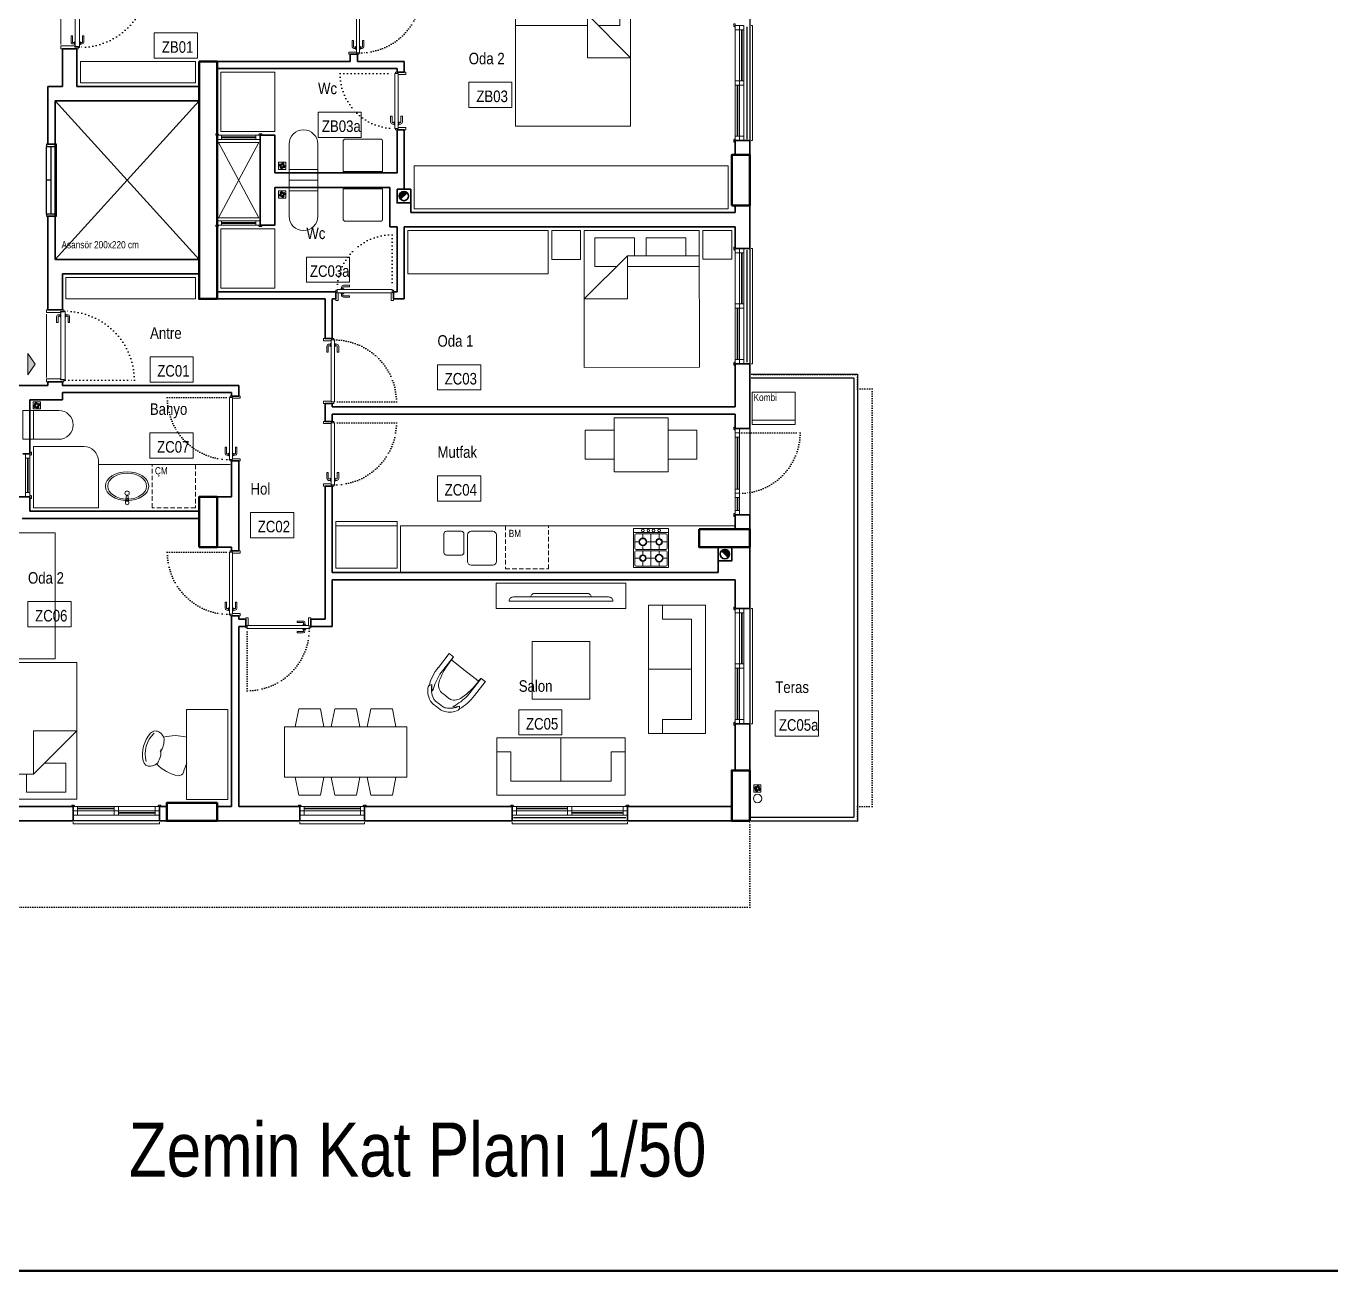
# Model space of a CAD drawing. Header units: millimetres. Extents: x 1811019 to 3717122, y -501178 to -243171.
# Drawn here: x 1858397 to 1860210, y -246506 to -244777 of the extents above; entities that cross this region are included whole.
import ezdxf
from ezdxf.enums import TextEntityAlignment as Align

# ---------------------------------------------------------------- set-up
doc = ezdxf.new("R2010")
doc.units = ezdxf.units.MM
for name, pattern in [('DOT', [0.25, 0, -0.25]), ('izdüşüm arka', [3.175, 0, -3.175]), ('izdüşüm ön', [9.525, 6.35, -3.175])]:
    doc.linetypes.add(name, pattern=pattern)
for name, color, linetype, lineweight in [('a_ba', 6, 'Continuous', 50), ('a_doğrama', 251, 'Continuous', 20), ('a_duvar', 255, 'Continuous', 35), ('a_görünüş', 32, 'Continuous', 25), ('a_görünüş_ince', 8, 'Continuous', 20), ('a_izdüşüm_arka', 255, 'izdüşüm arka', 30), ('a_izdüşüm_ön', 6, 'izdüşüm ön', 9), ('a_not_mahal', 253, 'Continuous', 5), ('a_not_misc', 144, 'Continuous', 5), ('a_not_text', 7, 'Continuous', 13), ('a_tefriş', 8, 'Continuous', 20), ('a_çerçeve_line', 7, 'Continuous', 50), ('m_yib', 65, 'Continuous', 20)]:
    doc.layers.add(name, color=color, linetype=linetype, lineweight=lineweight)
doc.layers.add('a_basılmayacak', color=251, linetype='Continuous', lineweight=5, plot=False)
doc.layers.add('a_m2_taks', color=147, linetype='Continuous', plot=False)
doc.styles.get("Standard").update_dxf_attribs({"font": 'ARIALN.TTF'})

# ---------------------------------------------------------------- blocks, each defined once
blk = doc.blocks.new('K1')
at = {"layer": 'a_doğrama', "color": 251}
for points in [[(-17.5, -2.5), (-22, -2.5), (-22, 0), (2, 0), (2, -4), (-17.5, -4), (-17.5, -2.5)], [(-27.5, -93.1), (-25, -93.1)], [(-17.5, -97.5), (-22, -97.5), (-22, -100), (2, -100), (2, -96), (-17.5, -96), (-17.5, -97.5)], [(-14.5, -93.1), (-17, -93.1)]]:
    blk.add_lwpolyline(points, dxfattribs=at)
blk.add_lwpolyline([(-18, -14), (-18, -4), (-18, -3), (-22.5, -3), (-22.5, -2.5), (-22.5, -2), (-24, -2), (-24, -2.5), (-24, -12.5), (-24, -88), (-24, -97.5), (-24, -98), (-22.5, -98), (-22.5, -97.5), (-22.5, -97), (-18, -97), (-18, -96), (-18, -86.5)], close=True, dxfattribs=at)
for points in [[(-25, -91.1), (-27.5, -91.1, -0.414214), (-28, -90.6), (-28, -82.1), (-30, -82.1), (-30, -90.6)], [(-24, -94.1), (-24.5, -94.1, -0.414214), (-25, -93.6), (-25, -90.6, -0.414214), (-24.5, -90.1), (-24, -90.1)], [(-18, -94.1), (-17.5, -94.1, 0.414214), (-17, -93.6), (-17, -90.6, 0.414214), (-17.5, -90.1), (-18, -90.1)], [(-17, -91.1), (-14.5, -91.1, 0.414214), (-14, -90.6), (-14, -82.1), (-12, -82.1), (-12, -90.6)]]:
    blk.add_lwpolyline(points, format="xyb", dxfattribs=at)
for centre, start, end in [((-27.5, -90.6), 180, 270), ((-14.5, -90.6), 270, 0)]:
    blk.add_arc(centre, 2.5, start, end, dxfattribs=at)
at = {"layer": 'a_görünüş_ince', "color": 251}
blk.add_line((2, -6), (2, -94), dxfattribs=at)
at = {"layer": 'a_izdüşüm_arka', "color": 251, "linetype": 'DOT', "ltscale": 20}
blk.add_line((-24, -2), (-120, -2), dxfattribs=at)
blk.add_arc((-24, -2), 96, 180, 270, dxfattribs=at)
blk = doc.blocks.new('K2')
at = {"layer": 'a_doğrama', "color": 251, "linetype": 'Continuous'}
for p, q in [((-13, 88.1), (-13, 1.9)), ((-13, 88.1), (-8.5, 88.1)), ((-12, 90), (-12, 88.1)), ((-12, 90), (-10, 90)), ((-8.5, 88.1), (-8.5, 1.9)), ((-13, 1.9), (-8.5, 1.9)), ((-12, 0), (-12, 1.9)), ((-12, 0), (-10, 0))]:
    blk.add_line(p, q, dxfattribs=at)
at = {"layer": 'a_doğrama', "color": 251}
for points in [[(-14, 80.1), (-16.5, 80.1, 0.414214), (-17, 79.6), (-17, 71.1), (-19, 71.1), (-19, 79.6)], [(-13, 83.1), (-13.5, 83.1, 0.414214), (-14, 82.6), (-14, 79.6, 0.414214), (-13.5, 79.1), (-13, 79.1)], [(-8.5, 83.1), (-8, 83.1, -0.414214), (-7.5, 82.6), (-7.5, 79.6, -0.414214), (-8, 79.1), (-8.5, 79.1)], [(-7.5, 80.1), (-5, 80.1, -0.414214), (-4.5, 79.6), (-4.5, 71.1), (-2.5, 71.1), (-2.5, 79.6)]]:
    blk.add_lwpolyline(points, format="xyb", dxfattribs=at)
for points in [[(-16.5, 82.1), (-14, 82.1)], [(-5, 82.1), (-7.5, 82.1)]]:
    blk.add_lwpolyline(points, dxfattribs=at)
at = {"layer": 'a_doğrama', "color": 251, "linetype": 'Continuous'}
for points in [[(0, 90), (2, 90), (2, 87), (-8.5, 87)], [(0, 0), (2, 0), (2, 3), (-8.5, 3)]]:
    blk.add_lwpolyline(points, dxfattribs=at)
at = {"layer": 'a_doğrama', "color": 251}
for centre, start, end in [((-16.5, 79.6), 90, 180), ((-5, 79.6), 0, 90)]:
    blk.add_arc(centre, 2.5, start, end, dxfattribs=at)
at = {"layer": 'a_izdüşüm_arka', "color": 251}
blk.add_lwpolyline([(-99.2, 1.9), (-13, 1.9)], dxfattribs=at)
blk.add_arc((-13, 1.9), 86.2, 90, 180, dxfattribs=at)
blk = doc.blocks.new('klozet')
at = {"layer": 'a_tefriş'}
blk.add_line((20, 0), (-20, 0), dxfattribs=at)
for points in [[(-20, 0), (-20, -15), (20, -15), (20, 0)], [(-20, -50), (-20, -15)], [(20, -50), (20, -15)]]:
    blk.add_lwpolyline(points, dxfattribs=at)
blk.add_arc((0, -50), 20, 180, 360, dxfattribs=at)
blk = doc.blocks.new('k_80')
at = {"layer": 'a_doğrama', "color": 251, "linetype": 'Continuous'}
for p, q in [((-80, 2), (-78.1, 2)), ((-80, 2), (-80, 0)), ((-78.1, 3), (-1.9, 3)), ((-78.1, 3), (-78.1, -1.5)), ((-1.9, 3), (-1.9, -1.5)), ((0, 2), (-1.9, 2)), ((0, 2), (0, 0)), ((-78.1, -1.5), (-1.9, -1.5))]:
    blk.add_line(p, q, dxfattribs=at)
at = {"layer": 'a_doğrama', "color": 251}
for points in [[(-73.1, 3), (-73.1, 3.5, -0.414214), (-72.6, 4), (-69.6, 4, -0.414214), (-69.1, 3.5), (-69.1, 3)], [(-70.1, 4), (-70.1, 6.5, -0.414214), (-69.6, 7), (-61.1, 7), (-61.1, 9), (-69.6, 9)], [(-73.1, -1.5), (-73.1, -2, 0.414214), (-72.6, -2.5), (-69.6, -2.5, 0.414214), (-69.1, -2), (-69.1, -1.5)], [(-70.1, -2.5), (-70.1, -5, 0.414214), (-69.6, -5.5), (-61.1, -5.5), (-61.1, -7.5), (-69.6, -7.5)]]:
    blk.add_lwpolyline(points, format="xyb", dxfattribs=at)
for points in [[(-72.1, 6.5), (-72.1, 4)], [(-72.1, -5), (-72.1, -2.5)]]:
    blk.add_lwpolyline(points, dxfattribs=at)
at = {"layer": 'a_doğrama', "color": 251, "linetype": 'Continuous'}
for points in [[(-80, -10), (-80, -12), (-77, -12), (-77, -1.5)], [(0, -10), (0, -12), (-3, -12), (-3, -1.5)]]:
    blk.add_lwpolyline(points, dxfattribs=at)
at = {"layer": 'a_doğrama', "color": 251}
for centre, start, end in [((-69.6, 6.5), 90, 180), ((-69.6, -5), 180, 270)]:
    blk.add_arc(centre, 2.5, start, end, dxfattribs=at)
at = {"layer": 'a_izdüşüm_arka', "color": 251, "linetype": 'DOT', "ltscale": 20}
blk.add_line((-1.9, 79.2), (-1.9, 3), dxfattribs=at)
blk.add_arc((-1.9, 3), 76.2, 90, 180, dxfattribs=at)
blk = doc.blocks.new('M1')
at = {"layer": 'a_doğrama', "linetype": 'Continuous'}
for p, q in [((-24, 6), (-30, 6)), ((-30, 0), (-30, 6)), ((-24, 0), (-30, 0)), ((-24, 0), (-24, 6)), ((30, 6), (24, 6)), ((24, 6), (24, 0)), ((30, 0), (30, 6)), ((30, 0), (24, 0))]:
    blk.add_line(p, q, dxfattribs=at)
at = {"layer": 'a_doğrama'}
for p, q in [((24, 3.5), (-24, 3.5)), ((24, 2.5), (-24, 2.5))]:
    blk.add_line(p, q, dxfattribs=at)
for points in [[(-28, -1), (-28, 0), (-32, 0), (-32, -2), (-29, -2)], [(28, -1), (28, 0), (32, 0), (32, -2), (29, -2)]]:
    blk.add_lwpolyline(points, close=True, dxfattribs=at)
at = {"layer": 'a_görünüş_ince'}
for p, q in [((24, 6), (-24, 6)), ((-24, 0), (24, 0))]:
    blk.add_line(p, q, dxfattribs=at)
blk = doc.blocks.new('160p')
at = {"layer": 'a_doğrama', "color": 251}
for points in [[(-6, -6), (-6, 0), (-12, 0), (-12, -6)], [(0, -6), (0, 0), (-6, 0), (-6, -6)], [(-6, -83), (-6, -77), (-12, -77), (-12, -83)], [(0, -83), (0, -77), (-6, -77), (-6, -83)], [(-6, -160), (-6, -154), (-12, -154), (-12, -160)], [(0, -160), (0, -154), (-6, -154), (-6, -160)]]:
    blk.add_lwpolyline(points, close=True, dxfattribs=at)
for points in [[(2, -1), (2, 2), (0, 2), (0, -2), (1, -2), (2, -1)], [(-9.5, -6), (-9.5, -77)], [(-8.5, -6), (-8.5, -77)], [(-3.5, -83), (-3.5, -154)], [(-2.5, -83), (-2.5, -154)], [(2, -159), (2, -162), (0, -162), (0, -158), (1, -158), (2, -159)]]:
    blk.add_lwpolyline(points, dxfattribs=at)
at = {"layer": 'a_görünüş_ince', "color": 251}
for points in [[(-22, -160), (-24, -160), (-24, 0), (-22, 0)], [(-12, -77), (-12, -6)], [(-6, -77), (-6, -6)], [(-6, -77), (-6, -6)], [(0, -77), (0, -6)], [(-12, -154), (-12, -83)], [(-6, -154), (-6, -83)], [(-6, -154), (-6, -83)], [(0, -154), (0, -83)]]:
    blk.add_lwpolyline(points, dxfattribs=at)
blk = doc.blocks.new('120_p_c_blok')
at = {"layer": 'a_doğrama'}
for points in [[(1, 2), (-2, 2), (-2, 0), (2, 0), (2, 1), (1, 2)], [(119, 2), (122, 2), (122, 0), (118, 0), (118, 1), (119, 2)], [(57, -2.5), (6, -2.5)], [(57, -3.5), (6, -3.5)], [(114, -8.5), (63, -8.5)], [(114, -9.5), (63, -9.5)]]:
    blk.add_lwpolyline(points, dxfattribs=at)
for points in [[(0, 0), (6, 0), (6, -6), (0, -6)], [(57, 0), (63, 0), (63, -6), (57, -6)], [(114, 0), (120, 0), (120, -6), (114, -6)], [(0, -6), (6, -6), (6, -12), (0, -12)], [(57, -6), (63, -6), (63, -12), (57, -12)], [(114, -6), (120, -6), (120, -12), (114, -12)]]:
    blk.add_lwpolyline(points, close=True, dxfattribs=at)
at = {"layer": 'a_görünüş_ince'}
for points in [[(6, 0), (57, 0)], [(63, 0), (114, 0)], [(6, -6), (57, -6)], [(6, -6), (57, -6)], [(6, -12), (57, -12)], [(63, -6), (114, -6)], [(63, -6), (114, -6)], [(63, -12), (114, -12)], [(0, -22), (0, -24), (120, -24), (120, -22)]]:
    blk.add_lwpolyline(points, dxfattribs=at)
blk = doc.blocks.new('kapı_120_c_blok')
at = {"layer": 'a_doğrama', "color": 251}
for points in [[(-2, 119), (-2, 122), (0, 122), (0, 118), (-1, 118), (-2, 119)], [(2.5, 114), (2.5, 96)], [(3.5, 114), (3.5, 96)], [(2.5, 84), (2.5, 12)], [(3.5, 84), (3.5, 12)], [(-2, 1), (-2, -2), (0, -2), (0, 2), (-1, 2), (-2, 1)]]:
    blk.add_lwpolyline(points, dxfattribs=at)
for points in [[(0, 114), (6, 114), (6, 120), (0, 120)], [(0, 90), (6, 90), (6, 96), (0, 96)], [(0, 84), (6, 84), (6, 90), (0, 90)], [(0, 6), (6, 6), (6, 12), (0, 12)], [(0, 0), (6, 0), (6, 6), (0, 6)]]:
    blk.add_lwpolyline(points, close=True, dxfattribs=at)
at = {"layer": 'a_görünüş_ince', "color": 251}
for points in [[(0, 114), (0, 96)], [(6, 114), (6, 96)], [(0, 84), (0, 12)], [(6, 84), (6, 12)]]:
    blk.add_lwpolyline(points, dxfattribs=at)
at = {"layer": 'a_izdüşüm_arka', "color": 251}
blk.add_lwpolyline([(6, 6), (90, 6)], dxfattribs=at)
blk.add_arc((6, 6), 84, 0, 90, dxfattribs=at)
blk = doc.blocks.new('90_p_c_blok')
at = {"layer": 'a_doğrama'}
for points in [[(1, 2), (-2, 2), (-2, 0), (2, 0), (2, 1), (1, 2)], [(89, 2), (92, 2), (92, 0), (88, 0), (88, 1), (89, 2)], [(84, -2.5), (6, -2.5)], [(84, -3.5), (6, -3.5)]]:
    blk.add_lwpolyline(points, dxfattribs=at)
for points in [[(0, 0), (6, 0), (6, -6), (0, -6)], [(0, -6), (6, -6), (6, -12), (0, -12)], [(84, 0), (90, 0), (90, -6), (84, -6)], [(84, -6), (90, -6), (90, -12), (84, -12)]]:
    blk.add_lwpolyline(points, close=True, dxfattribs=at)
at = {"layer": 'a_görünüş_ince'}
for points in [[(6, 0), (84, 0)], [(6, -6), (84, -6)], [(6, -6), (84, -6)], [(6, -12), (84, -12)], [(0, -22), (0, -24), (90, -24), (90, -22)]]:
    blk.add_lwpolyline(points, dxfattribs=at)
blk = doc.blocks.new('baca_müstakil')
at = {"layer": 'a_duvar'}
h = blk.add_hatch(color=256, dxfattribs=at)
h.dxf.hatch_style = 1
h.paths.add_polyline_path([(4.9, -4.9, 0.198912), (3, -9.5, 0.668179), (14.1, -14.1)])
blk.add_line((4.9, -4.9), (14.1, -14.1), dxfattribs=at)
blk.add_lwpolyline([(0, -19), (19, -19), (19, 0), (0, 0)], close=True, dxfattribs=at)
blk.add_circle((9.5, -9.5), 6.5, dxfattribs=at)
blk = doc.blocks.new('tefriş_koltuk_202x90')
at = {"layer": 'a_tefriş'}
for p, q in [((0, -90), (0, -22)), ((-79, -68), (-101, -68)), ((79, -68), (101, -68))]:
    blk.add_line(p, q, dxfattribs=at)
for points in [[(101, -90), (101, 0), (-101, 0), (-101, -90), (101, -90)], [(79, -68), (79, -22), (-79, -22), (-79, -68)]]:
    blk.add_lwpolyline(points, dxfattribs=at)
blk = doc.blocks.new('tefirş_tv')
at = {"layer": 'a_tefriş'}
for points in [[(60, 4), (60, 5, 0.414214), (55, 10), (-55, 10, 0.414214), (-60, 5), (-60, 4)], [(35, 10), (35, 10, 0.414214), (30, 15), (-30, 15, 0.414214), (-35, 10), (-35, 10)]]:
    blk.add_lwpolyline(points, format="xyb", close=True, dxfattribs=at)
blk = doc.blocks.new('berjer')
at = {"layer": 'a_tefriş'}
for p, q in [((-45.1, 45.1), (-49.5, 40.8)), ((-41.4, 41.4), (-45.7, 37.1)), ((-45.1, 45.1), (-40.8, 49.5)), ((-41.4, 41.4), (-37.1, 45.7)), ((-31.3, 31.3), (-35.8, 26.8)), ((-31.3, 31.3), (-26.8, 35.8)), ((21, 13.6), (3.6, 31)), ((26.1, 19), (8.8, 36.2)), ((26.1, 18.7), (21, 13.6)), ((0, 0), (-16.6, -16.6)), ((0, 0), (16.6, 16.6)), ((-19, -26.1), (-36.2, -8.8)), ((-13.6, -21), (-31, -3.6)), ((-18.7, -26.1), (-13.6, -21))]:
    blk.add_line(p, q, dxfattribs=at)
for centre, radius, start, end in [((-25, 27.7), 27.3, 71.2858, 110.6993), ((-38.5, 29.8), 15.5, 135, 162.0844), ((-38.5, 29.8), 10.2, 135, 162.0844), ((-29.8, 38.5), 15.5, 107.9156, 135), ((-29.8, 38.5), 10.2, 107.9156, 135), ((-23.7, 18.5), 31.1, 71.4354, 107.3961), ((-21, 30), 8.21, 117.4936, 135.1057), ((-17.5, 23.2), 15.9, 57.4112, 117.4936), ((-18.6, 23.9), 24.6, 78.6027, 99.5819), ((18.9, 123.1), 85.7, 240.9454, 245.5445), ((-45.7, -18.5), 69.9, 45.0971, 65.3824), ((-19.2, 48.9), 5.5, 350.3156, 56.9936), ((-44.9, -17.5), 76, 45, 66.6891), ((-53.9, -49.3), 97, 43.332, 62.3787), ((-27.4, 24.8), 27.6, 159.0996, 198.2964), ((-18.2, 23.5), 31.5, 162.3914, 198.167), ((-23.4, 18.3), 25.2, 169.88, 190.627), ((-123.1, -18.9), 85.7, 24.4555, 29.0546), ((-23.2, 17.5), 15.9, 152.5064, 212.5888), ((-30, 21), 8.21, 134.8943, 152.5064), ((26, 18.9), 0.2, 315, 45), ((-49, 19.1), 5.5, 213.0064, 279.6844), ((17.5, 44.9), 76, 203.7042, 225), ((18.5, 45.7), 69.9, 204.6176, 224.9029), ((49.3, 53.9), 97, 207.6213, 226.668), ((16.4, 16.9), 0.4, 315, 46.0366), ((110.8, 118.5), 138.4, 227.0869, 229.3484), ((20.8, 13.7), 0.2, 229.3484, 315), ((-16.9, -16.4), 0.4, 223.9634, 315), ((-118.5, -110.8), 138.4, 40.6516, 42.9131), ((-18.9, -26), 0.2, 225, 315), ((-13.7, -20.8), 0.2, 315, 40.6516)]:
    blk.add_arc(centre, radius, start, end, dxfattribs=at)
blk = doc.blocks.new('A$C2A0A03CE')
at = {"layer": 'a_tefriş'}
for p, q in [((-54, -24.3), (-54, 24.3)), ((-54, 24.3), (0, 24.3)), ((-48.6, 24.3), (-48.6, -24.3)), ((-46.8, 20.7), (-46.8, -20.7)), ((-27, 22.5), (-45, 22.5)), ((-35.6, 22.5), (-35.6, 15.7)), ((-25.2, -20.7), (-25.2, 20.7)), ((-23.4, -20.7), (-23.4, 20.7)), ((-21.6, 22.5), (-3.6, 22.5)), ((-13.1, 22.5), (-13.1, 14.8)), ((-1.8, 20.7), (-1.8, -20.7)), ((0, -24.3), (0, 24.3)), ((-40, 11.2), (-46.8, 11.2)), ((-25.2, 0), (-46.8, 0)), ((-35.6, 6.8), (-35.6, -7.7)), ((-25.2, 11.2), (-31, 11.2)), ((-16.6, 11.2), (-23.4, 11.2)), ((-1.8, 0), (-23.4, 0)), ((-13.1, 7.7), (-13.1, -6.8)), ((-1.8, 11.2), (-9.4, 11.2)), ((-39.1, -11.3), (-46.8, -11.3)), ((-35.6, -14.9), (-35.6, -22.5)), ((-25.2, -11.3), (-31.9, -11.3)), ((-17.5, -11.3), (-23.4, -11.3)), ((-13.1, -15.7), (-13.1, -22.5)), ((-1.8, -11.3), (-8.5, -11.3)), ((-54, -24.3), (0, -24.3)), ((-45, -22.5), (-27, -22.5)), ((-3.6, -22.5), (-21.6, -22.5))]:
    blk.add_line(p, q, dxfattribs=at)
for centre, radius in [((-51.4, 11.2), 1.8), ((-51.4, 3.7), 1.8), ((-35.6, 11.2), 5.4), ((-35.6, 11.2), 4.5), ((-13.1, 11.2), 4.5), ((-13.1, 11.2), 3.6), ((-51.4, -3.5), 1.8), ((-51.4, -11.3), 1.8), ((-35.6, -11.3), 4.5), ((-35.6, -11.3), 3.6), ((-13.1, -11.3), 5.4), ((-13.1, -11.3), 4.5)]:
    blk.add_circle(centre, radius, dxfattribs=at)
for centre, start, end in [((-45, 20.7), 90, 180), ((-27, 20.7), 0, 90), ((-21.6, 20.7), 90, 180), ((-3.6, 20.7), 0, 90), ((-45, -20.7), 180, 270), ((-27, -20.7), 270, 0), ((-21.6, -20.7), 180, 270), ((-3.6, -20.7), 270, 0)]:
    blk.add_arc(centre, 1.8, start, end, dxfattribs=at)
blk = doc.blocks.new('tefriş_yatak_çift')
at = {"layer": 'a_tefriş'}
for points in [[(-85, -5), (-85, -45), (-125, -45), (-125, -5)], [(80, -195), (80, -5), (-80, -5), (-80, -195)], [(85, -5), (85, -45), (125, -45), (125, -5)]]:
    blk.add_lwpolyline(points, close=True, dxfattribs=at)
for points in [[(-6.3, -40), (-6.3, -15), (-61.3, -15), (-61.3, -40)], [(35, -55), (65, -55), (65, -15), (10, -15), (10, -40)], [(-80, -40), (20, -40), (80, -100), (20, -100), (20, -40)], [(-80, -55), (20, -55)]]:
    blk.add_lwpolyline(points, dxfattribs=at)
blk = doc.blocks.new('tefriş_sandalye')
at = {"layer": 'a_tefriş'}
blk.add_line((0, -18), (0, 18), dxfattribs=at)
at = {"layer": 'a_tefriş', "extrusion": (0, 0, -1)}
for centre, major_axis, start_param, end_param in [((16, -34.3), (38.7, 38.7), 5.200723, 5.79406), ((48.7, 10.5), (13, -13), 2.7784, 3.245118), ((43.2, 17.3), (6.76, 6.76), 4.815914, 6.34704), ((16.9, -5.5), (28.8, 28.8), 6.26556, 7.321949), ((16.9, -5.5), (28.8, 28.8), 6.26556, 7.321949), ((17, -5.7), (31.4, -31.4), -1.506941, -0.587454), ((62.1, 15.1), (21.8, -21.8), 1.757107, 2.385975), ((62.1, 15.1), (21.8, -21.8), 1.757107, 2.385975), ((48.7, 10.5), (13, -13), 2.664537, 2.7784), ((48.7, 10.5), (13, -13), 2.664537, 2.7784), ((66.5, -1.2), (21.8, -21.8), 1.802816, 2.431683), ((66.5, -1.2), (21.8, -21.8), 1.802816, 2.431683), ((-154, -79.7), (117.3, -117.3), -1.166716, -1.087708), ((52.6, -3.9), (13, -13), 1.410391, 1.524253), ((52.6, -3.9), (13, -13), 1.410391, 1.524253), ((51.2, -12.6), (6.76, -6.76), -0.587454, 0.943672), ((11.1, -28.2), (4.99, -4.99), 0.687369, 2.053884), ((1.8, 18.5), (38.7, -38.7), -0.034473, 0.601946), ((52.6, -3.9), (13, 13), 2.514469, 2.981187)]:
    blk.add_ellipse(centre, major_axis=major_axis, ratio=1, start_param=start_param, end_param=end_param, dxfattribs=at)
blk = doc.blocks.new('tefriş_süzgeç')
at = {"layer": 'a_tefriş'}
for p, q in [((5, 0), (-5, 0)), ((-5, 0), (-5, -10)), ((5, -10), (5, 0)), ((-5, -10), (5, -10)), ((-3.6, -5.1), (-4.1, -5.1)), ((-2.6, -5.1), (-3.1, -5.1)), ((-2.5, -2.5), (-2.9, -2.2)), ((-2.6, -7.6), (-2.9, -7.9)), ((-2, -3.3), (-2.3, -3)), ((-1.9, -6.9), (-2.2, -7.2)), ((-1.6, -5.1), (-2.1, -5.1)), ((-1.2, -3.9), (-1.5, -3.6)), ((-1.2, -6.2), (-1.5, -6.5)), ((-0.2, -2.5), (-0.2, -2)), ((-0.1, -1.5), (-0.1, -1)), ((-0.1, -3), (-0.1, -3.5)), ((-0.1, -6.6), (-0.1, -7.1)), ((-0.1, -7.6), (-0.1, -8.1)), ((-0.1, -8.6), (-0.1, -9.1)), ((1, -4), (1.4, -3.6)), ((1.1, -6.2), (1.4, -6.5)), ((1.5, -5.1), (2, -5.1)), ((1.7, -3.3), (2.1, -2.9)), ((1.8, -6.9), (2.1, -7.2)), ((2.5, -2.5), (2.8, -2.2)), ((2.5, -5.1), (3, -5.1)), ((2.5, -7.5), (2.8, -7.9)), ((3.5, -5.1), (4, -5.1))]:
    blk.add_line(p, q, dxfattribs=at)
for centre, radius, start, end in [((-0.1, -5.1), 4.06, 134.2896, 180), ((-0.1, -5.1), 3.56, 134.2896, 180), ((-0.1, -5.1), 3.06, 180, 225), ((-0.1, -5.1), 4.06, 225, 270), ((-0.1, -5.1), 2.56, 180, 225), ((-0.1, -5.1), 3.56, 225, 270), ((-0.4, -4.4), 2.4, 84.5943, 143.2016), ((-0.1, -5.1), 2.06, 134.2896, 180), ((-0.1, -5), 2.44, 90.343, 138.1212), ((-0.1, -5.1), 1.56, 134.2896, 180), ((-0.1, -5.1), 2.06, 225, 270), ((-0.1, -5.1), 1.56, 225, 270), ((-0.1, -5.1), 4.06, 45, 90), ((-0.1, -5.1), 3.56, 45, 90), ((-0.1, -5.1), 2.06, 45, 90), ((-0.1, -5.1), 1.56, 45, 90), ((-0.1, -5.1), 2.56, 270, 315.7104), ((-0.1, -5.1), 3.06, 270, 315.7104), ((-0.1, -5.1), 1.56, 314.2896, 360), ((-0.1, -5.1), 2.06, 314.2896, 360), ((-0.1, -5.1), 2.56, 360, 45), ((-0.1, -5.1), 3.06, 360, 45), ((-0.1, -5.1), 3.56, 314.2896, 360), ((-0.1, -5.1), 4.06, 314.2896, 360)]:
    blk.add_arc(centre, radius, start, end, dxfattribs=at)

msp = doc.modelspace()

# ---------------------------------------------------------------- hatches: boundary and pattern name
at = {"layer": 'a_not_misc'}
h = msp.add_hatch(color=256, dxfattribs=at)
h.dxf.hatch_style = 1
h.paths.add_polyline_path([(1858399.7, -245231.9), (1858409.7, -245246.9), (1858399.7, -245261.9)])

# ---------------------------------------------------------------- linework, layer by layer
at = {"layer": 'a_ba', "color": 253}
for points in [[(1858637.7, -244826.3), (1858662.7, -244826.3), (1858662.7, -245156.3), (1858637.7, -245156.3), (1858637.7, -245131.3), (1858637.7, -245131.3), (1858637.7, -244851.3), (1858637.7, -244851.3)], [(1859377.7, -245026.3), (1859402.7, -245026.3), (1859402.7, -244956.3), (1859377.7, -244956.3)], [(1858637.7, -245501.3), (1858662.7, -245501.3), (1858662.7, -245431.3), (1858637.7, -245431.3)], [(1859332.7, -245476.3), (1859332.7, -245501.3), (1859402.7, -245501.3), (1859402.7, -245476.3)], [(1859377.7, -245881.3), (1859402.7, -245881.3), (1859402.7, -245811.3), (1859377.7, -245811.3)], [(1858662.7, -245881.3), (1858662.7, -245856.3), (1858592.7, -245856.3), (1858592.7, -245881.3)]]:
    msp.add_lwpolyline(points, close=True, dxfattribs=at)
at = {"layer": 'a_basılmayacak'}
for points in [[(1858742.7, -244923.8), (1858667.7, -244923.8), (1858667.7, -244841.3), (1858742.7, -244841.3)], [(1858742.7, -245058.8), (1858667.7, -245058.8), (1858667.7, -245141.3), (1858742.7, -245141.3)]]:
    msp.add_lwpolyline(points, close=True, dxfattribs=at)
at = {"layer": 'a_duvar'}
for p, q in [((1858447.7, -244861.3), (1858447.7, -244808.8)), ((1858467.7, -244861.3), (1858467.7, -244808.8)), ((1858637.7, -244826.3), (1858637.7, -244861.3)), ((1858847.7, -244826.3), (1858637.7, -244826.3)), ((1858847.7, -244816.3), (1858847.7, -244826.3)), ((1858857.7, -244826.3), (1858857.7, -244816.3)), ((1858922.7, -244826.3), (1858857.7, -244826.3)), ((1858922.7, -244841.3), (1858922.7, -244826.3)), ((1858662.7, -244836.3), (1858912.7, -244836.3)), ((1858912.7, -244836.3), (1858912.7, -244841.3)), ((1858427.7, -244861.3), (1858427.7, -244941.3)), ((1858447.7, -244861.3), (1858427.7, -244861.3)), ((1858637.7, -244861.3), (1858467.7, -244861.3)), ((1858437.7, -244941.3), (1858437.7, -244881.3)), ((1858437.7, -244881.3), (1858637.7, -244881.3)), ((1858637.7, -244881.3), (1858637.7, -245101.3)), ((1858912.7, -244921.3), (1858912.7, -244981.3)), ((1858922.7, -245003.8), (1858922.7, -244921.3)), ((1858662.7, -244928.8), (1858662.7, -244928.8)), ((1858742.7, -244928.8), (1858722.7, -244928.8)), ((1858722.7, -244928.8), (1858722.7, -245053.8)), ((1858742.7, -244981.3), (1858742.7, -244928.8)), ((1858437.7, -244941.3), (1858427.7, -244941.3)), ((1858427.7, -244941.3), (1858437.7, -244941.3)), ((1858662.7, -244948.8), (1858662.7, -244948.8)), ((1859402.7, -245086.3), (1859402.7, -244956.3)), ((1858742.7, -244981.3), (1858912.7, -244981.3)), ((1858902.7, -245001.3), (1858742.7, -245001.3)), ((1858742.7, -245053.8), (1858742.7, -245001.3)), ((1858902.7, -245001.3), (1858902.7, -245056.3)), ((1859382.7, -245026.3), (1859382.7, -245036.3)), ((1858427.7, -245041.3), (1858427.7, -245098.8)), ((1858437.7, -245041.3), (1858427.7, -245041.3)), ((1858437.7, -245101.3), (1858437.7, -245041.3)), ((1858662.7, -245033.8), (1858662.7, -245033.8)), ((1859382.7, -245036.3), (1858931.7, -245036.3)), ((1858662.7, -245053.8), (1858662.7, -245053.8)), ((1858722.7, -245053.8), (1858742.7, -245053.8)), ((1858912.7, -245056.3), (1858902.7, -245056.3)), ((1858912.7, -245056.3), (1858912.7, -245146.3)), ((1858922.7, -245156.3), (1858922.7, -245056.3)), ((1859382.7, -245056.3), (1858922.7, -245056.3)), ((1859382.7, -245056.3), (1859382.7, -245086.3)), ((1858427.7, -245098.8), (1858427.7, -245171.3)), ((1858437.7, -245101.3), (1858637.7, -245101.3)), ((1859402.7, -245086.3), (1859382.7, -245086.3)), ((1858447.7, -245121.3), (1858637.7, -245121.3)), ((1858447.7, -245171.3), (1858447.7, -245121.3)), ((1858647.7, -245156.3), (1858812.7, -245156.3)), ((1858827.7, -245146.3), (1858662.7, -245146.3)), ((1858812.7, -245156.3), (1858812.7, -245211.3)), ((1858822.7, -245156.3), (1858827.7, -245156.3)), ((1858822.7, -245211.3), (1858822.7, -245156.3)), ((1858912.7, -245146.3), (1858907.7, -245146.3)), ((1858907.7, -245156.3), (1858922.7, -245156.3)), ((1859382.7, -245246.3), (1859382.7, -245306.3)), ((1859402.7, -245261.3), (1859402.7, -245246.3)), ((1859402.7, -245336.3), (1859402.7, -245261.3)), ((1858427.7, -245276.3), (1858307.7, -245276.3)), ((1858427.7, -245271.3), (1858427.7, -245276.3)), ((1858447.7, -245276.3), (1858447.7, -245271.3)), ((1858692.7, -245276.3), (1858447.7, -245276.3)), ((1858692.7, -245291.2), (1858692.7, -245276.3)), ((1858402.7, -245296.3), (1858447.7, -245296.3)), ((1858402.7, -245371.3), (1858402.7, -245296.3)), ((1858447.7, -245296.3), (1858447.7, -245286.3)), ((1858447.7, -245286.3), (1858682.7, -245286.3)), ((1858682.7, -245291.3), (1858682.7, -245286.3)), ((1858812.7, -245301.3), (1858812.7, -245326.3)), ((1858822.7, -245306.3), (1858822.7, -245301.3)), ((1859382.7, -245306.3), (1858822.7, -245306.3)), ((1858822.7, -245326.3), (1858822.7, -245316.3)), ((1859382.7, -245316.3), (1858822.7, -245316.3)), ((1859382.7, -245316.3), (1859382.7, -245336.3)), ((1858682.7, -245431.3), (1858682.7, -245381.3)), ((1858692.7, -245506.3), (1858692.7, -245381.3)), ((1858812.7, -245416.3), (1858812.7, -245601.3)), ((1858822.7, -245536.3), (1858822.7, -245416.3)), ((1858402.7, -245431.3), (1858322.7, -245431.3)), ((1858402.7, -245451.3), (1858402.7, -245431.3)), ((1858682.7, -245431.3), (1858662.7, -245431.3)), ((1858391.7, -245461.3), (1858637.7, -245461.3)), ((1858637.7, -245451.3), (1858402.7, -245451.3)), ((1859382.7, -245456.3), (1859382.7, -245476.3)), ((1859402.7, -245586.3), (1859402.7, -245456.3)), ((1858682.7, -245506.3), (1858682.7, -245501.3)), ((1858822.7, -245536.3), (1859358.7, -245536.3)), ((1859382.7, -245546.3), (1858822.7, -245546.3)), ((1858822.7, -245611.3), (1858822.7, -245546.3)), ((1859382.7, -245546.3), (1859382.7, -245586.3)), ((1859382.7, -245586.3), (1859402.7, -245586.3)), ((1858682.7, -245861.3), (1858682.7, -245596.3)), ((1858692.7, -245601.3), (1858692.7, -245596.3)), ((1858692.7, -245601.3), (1858702.7, -245601.3)), ((1858792.7, -245601.3), (1858812.7, -245601.3)), ((1858692.7, -245611.3), (1858702.7, -245611.3)), ((1858692.7, -245861.3), (1858692.7, -245611.3)), ((1858792.7, -245611.3), (1858822.7, -245611.3)), ((1859382.7, -245746.3), (1859382.7, -245811.3)), ((1859382.7, -245746.3), (1859402.7, -245746.3)), ((1859402.7, -245861.3), (1859402.7, -245746.3)), ((1858462.7, -245861.3), (1858372.7, -245861.3)), ((1858462.7, -245861.3), (1858462.7, -245881.3)), ((1858592.7, -245861.3), (1858582.7, -245861.3)), ((1858582.7, -245881.3), (1858582.7, -245861.3)), ((1858682.7, -245861.3), (1858662.7, -245861.3)), ((1858777.7, -245861.3), (1858692.7, -245861.3)), ((1859072.7, -245861.3), (1858867.7, -245861.3)), ((1859377.7, -245861.3), (1859232.7, -245861.3)), ((1859402.7, -245881.3), (1859402.7, -245861.3)), ((1859402.7, -245861.3), (1859402.7, -245861.3)), ((1858262.7, -245881.3), (1858462.7, -245881.3)), ((1858582.7, -245881.3), (1858777.7, -245881.3)), ((1858867.7, -245881.3), (1859072.7, -245881.3)), ((1859232.7, -245881.3), (1859402.7, -245881.3))]:
    msp.add_line(p, q, dxfattribs=at)
for points in [[(1858447.7, -244808.8), (1858467.7, -244808.8)], [(1858847.7, -244816.3), (1858857.7, -244816.3)], [(1858912.7, -244841.3), (1858922.7, -244841.3)], [(1858912.7, -244921.3), (1858922.7, -244921.3)], [(1859402.7, -244956.3), (1859402.7, -244936.3), (1859382.7, -244936.3), (1859382.7, -244956.3)], [(1858931.7, -245022.8), (1858931.7, -245036.3)], [(1858827.7, -245146.3), (1858827.7, -245156.3)], [(1858907.7, -245146.3), (1858907.7, -245156.3)], [(1858427.7, -245171.3), (1858447.7, -245171.3)], [(1858812.7, -245211.3), (1858822.7, -245211.3)], [(1859382.7, -245246.3), (1859402.7, -245246.3)], [(1858427.7, -245271.3), (1858447.7, -245271.3)], [(1858682.7, -245291.3), (1858692.7, -245291.2)], [(1858812.7, -245301.3), (1858822.7, -245301.3)], [(1858812.7, -245326.3), (1858822.7, -245326.3)], [(1859382.7, -245336.3), (1859402.7, -245336.3)], [(1858402.7, -245371.3), (1858392.7, -245371.3)], [(1858682.7, -245381.3), (1858692.7, -245381.3)], [(1858812.7, -245416.3), (1858822.7, -245416.3)], [(1859382.7, -245456.3), (1859402.7, -245456.3)], [(1858662.7, -245501.3), (1858682.7, -245501.3)], [(1858682.7, -245506.3), (1858692.7, -245506.3)], [(1859358.7, -245520.3), (1859358.7, -245536.3)], [(1858682.7, -245596.3), (1858692.7, -245596.3)], [(1858702.7, -245601.3), (1858702.7, -245611.3)], [(1858792.7, -245601.3), (1858792.7, -245611.3)], [(1858777.7, -245861.3), (1858777.7, -245881.3)], [(1858867.7, -245861.3), (1858867.7, -245881.3)], [(1859072.7, -245881.3), (1859072.7, -245861.3)], [(1859232.7, -245881.3), (1859232.7, -245861.3)]]:
    msp.add_lwpolyline(points, dxfattribs=at)
at = {"layer": 'a_görünüş', "color": 251}
for points in [[(1859398.7, -244778.3), (1859398.7, -244934.3)], [(1859402.7, -244778.3), (1859402.7, -244934.3)], [(1858425.7, -245038.3), (1858425.7, -244944.3)], [(1858431.7, -244944.3), (1858431.7, -245038.3)], [(1858439.7, -245038.3), (1858439.7, -244944.3)], [(1858431.7, -244991.3), (1858425.7, -244991.3)], [(1859398.7, -245088.3), (1859398.7, -245244.3)], [(1859402.7, -245088.3), (1859402.7, -245244.3)], [(1859552.3, -245261.3), (1859404.7, -245261.3)], [(1859547.3, -245266.3), (1859404.7, -245266.3)], [(1859547.3, -245266.3), (1859547.3, -245876.3)], [(1859552.3, -245261.3), (1859552.3, -245881.3)], [(1859230.7, -245877.3), (1859074.7, -245877.3)], [(1859230.7, -245881.3), (1859074.7, -245881.3)], [(1859404.7, -245876.3), (1859547.3, -245876.3)], [(1859404.7, -245881.3), (1859552.3, -245881.3)]]:
    msp.add_lwpolyline(points, dxfattribs=at)
for points in [[(1858439.7, -244941.3), (1858425.7, -244941.3), (1858425.7, -244944.3), (1858439.7, -244944.3)], [(1858439.7, -245038.3), (1858425.7, -245038.3), (1858425.7, -245041.3), (1858439.7, -245041.3)]]:
    msp.add_lwpolyline(points, close=True, dxfattribs=at)
at = {"layer": 'a_görünüş_ince'}
for points in [[(1858664.7, -244938.8), (1858720.7, -244938.8)], [(1858664.7, -245043.8), (1858720.7, -245043.8)]]:
    msp.add_lwpolyline(points, dxfattribs=at)
at = {"layer": 'a_izdüşüm_arka'}
msp.add_lwpolyline([(1857322.7, -245261.3), (1857173.2, -245261.3), (1857173.2, -245281.3), (1857152.7, -245281.3), (1857152.7, -245861.3), (1857173.2, -245861.3), (1857173.2, -245881.3), (1857322.7, -245881.3), (1857322.7, -246001.3), (1859402.7, -246001.3), (1859402.7, -245881.3), (1859552.3, -245881.3), (1859552.3, -245861.3), (1859572.7, -245861.3), (1859572.7, -245281.3), (1859552.3, -245281.3), (1859552.3, -245261.3), (1859402.7, -245261.3)], dxfattribs=at)
at = {"layer": 'a_izdüşüm_ön', "color": 251}
for points in [[(1858632.7, -245446.3), (1858572.7, -245446.3), (1858572.7, -245386.3), (1858632.7, -245386.3)], [(1859063.2, -245471.3), (1859063.2, -245531.3), (1859123.2, -245531.3), (1859123.2, -245471.3)]]:
    msp.add_lwpolyline(points, close=True, dxfattribs=at)
at = {"layer": 'a_m2_taks'}
for points in [[(1857322.7, -244101.3), (1858297.7, -244101.3), (1858297.7, -244390.3), (1858447.7, -244391.3), (1858447.7, -244101.3), (1859402.7, -244101.3), (1859402.7, -245881.3), (1857322.7, -245881.3)], [(1858437.7, -244881.3), (1858637.7, -244881.3), (1858637.7, -245101.3), (1858437.7, -245101.3)]]:
    msp.add_lwpolyline(points, close=True, dxfattribs=at)
at = {"layer": 'a_not_mahal'}
for points in [[(1858635.4, -244786.8), (1858575.4, -244786.8), (1858575.4, -244821.8), (1858635.4, -244821.8)], [(1859072.3, -244855.3), (1859012.3, -244855.3), (1859012.3, -244890.3), (1859072.3, -244890.3)], [(1858862.9, -244896.8), (1858802.9, -244896.8), (1858802.9, -244931.8), (1858862.9, -244931.8)], [(1858846.7, -245098.1), (1858786.7, -245098.1), (1858786.7, -245133.1), (1858846.7, -245133.1)], [(1858629.6, -245236.7), (1858569.6, -245236.7), (1858569.6, -245271.7), (1858629.6, -245271.7)], [(1859028.9, -245247.6), (1858968.9, -245247.6), (1858968.9, -245282.6), (1859028.9, -245282.6)], [(1858629.3, -245342.3), (1858569.3, -245342.3), (1858569.3, -245377.3), (1858629.3, -245377.3)], [(1859028.9, -245402), (1858968.9, -245402), (1858968.9, -245437), (1859028.9, -245437)], [(1858769.1, -245453), (1858709.1, -245453), (1858709.1, -245488), (1858769.1, -245488)], [(1858459.9, -245576.8), (1858399.9, -245576.8), (1858399.9, -245611.8), (1858459.9, -245611.8)], [(1859141.8, -245727), (1859081.8, -245727), (1859081.8, -245762), (1859141.8, -245762)], [(1859498.2, -245728.6), (1859438.2, -245728.6), (1859438.2, -245763.6), (1859498.2, -245763.6)]]:
    msp.add_lwpolyline(points, close=True, dxfattribs=at)
at = {"layer": 'a_not_misc'}
for points in [[(1858437.7, -244881.3), (1858637.7, -245101.3)], [(1858637.7, -244881.3), (1858437.7, -245101.3)], [(1858720.7, -244938.8), (1858664.7, -245043.8)], [(1858664.7, -244938.8), (1858720.7, -245043.8)]]:
    msp.add_lwpolyline(points, dxfattribs=at)
msp.add_lwpolyline([(1858399.7, -245231.9), (1858409.7, -245246.9), (1858399.7, -245261.9), (1858399.7, -245231.9)], close=True, dxfattribs=at)
at = {"layer": 'a_tefriş', "lineweight": 20}
for p, q in [((1859405.9, -245285.7), (1859465.9, -245285.7)), ((1859405.9, -245330.7), (1859405.9, -245285.7)), ((1859465.9, -245285.7), (1859465.9, -245330.7)), ((1859465.9, -245324.7), (1859405.9, -245324.7)), ((1859465.9, -245330.7), (1859405.9, -245330.7))]:
    msp.add_line(p, q, dxfattribs=at)
at = {"layer": 'a_tefriş'}
for p, q in [((1858536.6, -245429.3), (1858535.9, -245434.6)), ((1858539.5, -245434.6), (1858538.8, -245429.3)), ((1858535.6, -245435.6), (1858535.2, -245439.8)), ((1858536.4, -245437.3), (1858536.4, -245435.8)), ((1858539.1, -245437.3), (1858536.4, -245437.3)), ((1858539.1, -245435.8), (1858539.1, -245437.3)), ((1858540.2, -245439.8), (1858539.8, -245435.6)), ((1858917.7, -245471.3), (1859382.7, -245471.3))]:
    msp.add_line(p, q, dxfattribs=at)
for points in [[(1858632.7, -244826.3), (1858472.7, -244826.3), (1858472.7, -244856.3), (1858632.7, -244856.3)], [(1859372.7, -245031.3), (1859372.7, -244971.3), (1858936.7, -244971.3), (1858936.7, -245031.3)], [(1858927.7, -245121.3), (1858927.7, -245061.3), (1859122.6, -245061.3), (1859122.6, -245121.3)], [(1858632.7, -245156.3), (1858452.7, -245156.3), (1858452.7, -245126.3), (1858632.7, -245126.3)], [(1859214.3, -245378.8), (1859214.3, -245338.8), (1859174.3, -245338.8), (1859174.3, -245378.8)], [(1859289.3, -245396.3), (1859289.3, -245321.3), (1859214.3, -245321.3), (1859214.3, -245396.3)], [(1859329.3, -245378.8), (1859289.3, -245378.8), (1859289.3, -245338.8), (1859329.3, -245338.8)], [(1858437.7, -245656.3), (1858377.7, -245656.3), (1858377.7, -245481.3), (1858437.7, -245481.3)], [(1859230.5, -245586.3), (1859230.5, -245551.3), (1859050.5, -245551.3), (1859050.5, -245586.3)], [(1859100.5, -245712.3), (1859180.5, -245712.3), (1859180.5, -245632.3), (1859100.5, -245632.3)], [(1858467.7, -245661.3), (1858467.7, -245851.3), (1858377.7, -245851.3), (1858377.7, -245661.3)], [(1858620.4, -245851.8), (1858677.7, -245851.8), (1858677.7, -245726.8), (1858620.4, -245726.8)], [(1858756.2, -245820.8), (1858926.2, -245820.8), (1858926.2, -245750.8), (1858756.2, -245750.8)]]:
    msp.add_lwpolyline(points, close=True, dxfattribs=at)
for points in [[(1858892.7, -244979.3), (1858837.7, -244979.3), (1858837.7, -244937.3, -0.414214), (1858840.7, -244934.3), (1858889.7, -244934.3, -0.414214), (1858892.7, -244937.3)], [(1858892.7, -245003.3), (1858837.7, -245003.3), (1858837.7, -245045.3, 0.414214), (1858840.7, -245048.3), (1858889.7, -245048.3, 0.414214), (1858892.7, -245045.3)], [(1858407.7, -245446.3), (1858497.7, -245446.3), (1858497.7, -245381.3, 0.414214), (1858477.7, -245361.3), (1858407.7, -245361.3)]]:
    msp.add_lwpolyline(points, format="xyb", close=True, dxfattribs=at)
for points in [[(1858680.7, -245386.3), (1858497.7, -245386.3)], [(1858827.7, -245530.3), (1858827.7, -245465.3), (1858912.7, -245465.3), (1858912.7, -245530.3), (1858827.7, -245530.3), (1858827.7, -245471.3), (1858912.7, -245471.3)], [(1858917.7, -245471.3), (1858917.7, -245536.3)], [(1858811.2, -245750.8), (1858806.2, -245725.8), (1858776.2, -245725.8), (1858771.2, -245750.8)], [(1858861.2, -245750.8), (1858856.2, -245725.8), (1858826.2, -245725.8), (1858821.2, -245750.8)], [(1858911.2, -245750.8), (1858906.2, -245725.8), (1858876.2, -245725.8), (1858871.2, -245750.8)], [(1858377.7, -245816.3), (1858407.7, -245816.3), (1858467.7, -245756.3), (1858407.7, -245756.3), (1858407.7, -245816.3)], [(1858422.7, -245801.3), (1858452.7, -245801.3), (1858452.7, -245841.3), (1858397.7, -245841.3), (1858397.7, -245816.3)], [(1858811.2, -245820.8), (1858806.2, -245845.8), (1858776.2, -245845.8), (1858771.2, -245820.8)], [(1858861.2, -245820.8), (1858856.2, -245845.8), (1858826.2, -245845.8), (1858821.2, -245820.8)], [(1858911.2, -245820.8), (1858906.2, -245845.8), (1858876.2, -245845.8), (1858871.2, -245820.8)]]:
    msp.add_lwpolyline(points, dxfattribs=at)
for points in [[(1858977.7, -245508.5, 0.414214), (1858981.2, -245512), (1859002.2, -245512, 0.414214), (1859005.7, -245508.5), (1859005.7, -245482.6, 0.414214), (1859002.2, -245479.1), (1858981.2, -245479.1, 0.414214), (1858977.7, -245482.6), (1858977.7, -245508.5)], [(1859010.7, -245521.1, 0.414214), (1859015.7, -245526.1), (1859045.7, -245526.1, 0.414214), (1859050.7, -245521.1), (1859050.7, -245484.1, 0.414214), (1859045.7, -245479.1), (1859015.7, -245479.1, 0.414214), (1859010.7, -245484.1), (1859010.7, -245521.1)]]:
    msp.add_lwpolyline(points, format="xyb", dxfattribs=at)
msp.add_circle((1858537.7, -245426.1), 3, dxfattribs=at)
msp.add_circle((1858537.7, -245426.1), 3, dxfattribs=at)
for centre, radius, start, end in [((1858537.7, -245429.5), 1.12, 7.1389, 172.8611), ((1858537.7, -245439.8), 2.5, 180, 0), ((1858537.7, -245435.8), 2.11, 147.229, 174.8304), ((1858537.7, -245435.8), 2.11, 32.771, 147.229), ((1858537.7, -245435.8), 1.36, 0, 180), ((1858537.7, -245435.8), 2.11, 5.1696, 32.771)]:
    msp.add_arc(centre, radius, start, end, dxfattribs=at)
at = {"layer": 'a_tefriş', "extrusion": (0, 0, -1)}
for major_axis in [(-30, 0), (-27, 0)]:
    msp.add_ellipse((1858537.7, -245416.3), major_axis=major_axis, ratio=0.666667, dxfattribs=at)
at = {"layer": 'a_çerçeve_line'}
msp.add_lwpolyline([(1872123.9, -246506.5), (1872123.9, -243506.5), (1853005.4, -243506.5), (1853005.4, -246506.5)], close=True, dxfattribs=at)
at = {"layer": 'm_yib'}
msp.add_circle((1859413.7, -245850.2), 5.92, dxfattribs=at)

# ---------------------------------------------------------------- block references
at = {"xscale": -1, "rotation": 180}
msp.add_blockref('kapı_120_c_blok', (1859382.7, -245336.3), dxfattribs=at)
for name, p in [('120_p_c_blok', (1858462.7, -245861.3)), ('90_p_c_blok', (1858777.7, -245861.3))]:
    msp.add_blockref(name, p)
at = {"layer": 'a_doğrama', "xscale": -1}
for p, rotation in [((1858692.7, -244928.8), 180), ((1858402.7, -245401.3), 90)]:
    msp.add_blockref('M1', p, dxfattribs=dict(at, rotation=rotation))
at = {"layer": 'a_doğrama'}
msp.add_blockref('M1', (1858692.7, -245053.8), dxfattribs=at)
at = {"layer": 'a_duvar', "xscale": -1}
for p in [(1859382.7, -244776.3), (1859382.7, -245086.3), (1859382.7, -245586.3)]:
    msp.add_blockref('160p', p, dxfattribs=at)
at = {"layer": 'a_duvar', "rotation": 270}
msp.add_blockref('baca_müstakil', (1858931.7, -245003.8), dxfattribs=at)
at = {"layer": 'a_duvar', "xscale": -1}
for name, p, rotation in [('baca_müstakil', (1859358.7, -245501.3), 90), ('160p', (1859232.7, -245861.3), 270)]:
    msp.add_blockref(name, p, dxfattribs=dict(at, rotation=rotation))
at = {"layer": 'a_izdüşüm_arka', "ltscale": 5, "xscale": -1}
for name, p, rotation in [('K1', (1858447.7, -244708.8), 0.0007963121093723657), ('K2', (1858812.7, -245301.3), 0.0007963121092924297), ('K2', (1858692.7, -245291.3), 180.0007963121094), ('K2', (1858692.7, -245506.3), 180.0007963121093), ('K2', (1858702.7, -245601.3), 270.0007963121093)]:
    msp.add_blockref(name, p, dxfattribs=dict(at, rotation=rotation))
at = {"layer": 'a_izdüşüm_arka', "ltscale": 5}
for name, p, rotation in [('K2', (1858847.7, -244726.3), 179.9992036878906), ('k_80', (1858912.7, -244841.3), 90.00000000000001), ('K1', (1858427.7, -245271.3), 179.9992036878906), ('K2', (1858812.7, -245326.3), 179.9992036878907)]:
    msp.add_blockref(name, p, dxfattribs=dict(at, rotation=rotation))
msp.add_blockref('k_80', (1858907.7, -245146.3), dxfattribs=at)
at = {"layer": 'a_tefriş', "extrusion": (0, 0, -1), "xscale": -1, "zscale": -1, "rotation": 0.0301700967464047}
msp.add_blockref('tefriş_yatak_çift', (-1859157.2, -244721.3), dxfattribs=at)
at = {"layer": 'a_tefriş', "color": 113, "xscale": -1}
for name, p, rotation in [('klozet', (1858782.7, -244991.3), 179.999203660538), ('A$C2A0A03CE', (1859265.5, -245529.4), 89.99920367289552)]:
    msp.add_blockref(name, p, dxfattribs=dict(at, rotation=rotation))
at = {"layer": 'a_tefriş'}
for name, p, rotation in [('tefriş_süzgeç', (1858748, -244971.3), 89.99999999999993), ('berjer', (1859007.1, -245672.5), 97.0132670416978), ('tefriş_süzgeç', (1859408.3, -245836.3), 89.99999999999991)]:
    msp.add_blockref(name, p, dxfattribs=dict(at, rotation=rotation))
at = {"layer": 'a_tefriş', "color": 113}
for p, rotation in [((1858782.7, -244991.3), 0.0007963394619744455), ((1858392.7, -245331.3), 90.00079633946196)]:
    msp.add_blockref('klozet', p, dxfattribs=dict(at, rotation=rotation))
at = {"layer": 'a_tefriş', "xscale": -1}
for p, rotation in [((1858748, -245011.3), 90.00000000000007), ((1858417.1, -245304.1), 270.0000000000001)]:
    msp.add_blockref('tefriş_süzgeç', p, dxfattribs=dict(at, rotation=rotation))
at = {"layer": 'a_tefriş', "extrusion": (0, 0, -1), "zscale": -1, "rotation": 359.9698299032536}
msp.add_blockref('tefriş_yatak_çift', (-1859252.7, -245056.3), dxfattribs=at)
at = {"layer": 'a_tefriş', "extrusion": (0, 0, -1), "xscale": 1.2, "rotation": 359.9999983322061}
msp.add_blockref('tefirş_tv', (-1859140.5, -245580.3), dxfattribs=at)
at = {"layer": 'a_tefriş', "lineweight": -3, "extrusion": (1.23544e-31, 2.24181e-16, -1), "xscale": -0.8823529411764706, "yscale": 0.8823529411764706, "zscale": -0.8823529411764706, "rotation": 90}
msp.add_blockref('tefriş_koltuk_202x90', (-1859341.4, -245670.6), dxfattribs=at)
at = {"layer": 'a_tefriş', "xscale": -1}
msp.add_blockref('tefriş_sandalye', (1858620.4, -245783.3), dxfattribs=at)
at = {"layer": 'a_tefriş', "lineweight": -3, "extrusion": (2.24181e-16, -1.09817e-31, -1), "xscale": -0.8823529411764706, "yscale": 0.8823529411764706, "zscale": -0.8823529411764706, "rotation": 180}
msp.add_blockref('tefriş_koltuk_202x90', (-1859140.5, -245845.6), dxfattribs=at)

# ---------------------------------------------------------------- texts
at = {"layer": 'a_not_mahal'}
for s, p in [('ZB01', (1858607.8, -244814.3)), ('ZB03', (1859044.8, -244882.8)), ('ZB03a', (1858835.3, -244924.3)), ('ZC03a', (1858819.2, -245125.6)), ('ZC01', (1858602, -245264.2)), ('ZC03', (1859001.3, -245275.1)), ('ZC07', (1858601.8, -245369.8)), ('ZC04', (1859001.3, -245429.5)), ('ZC02', (1858741.6, -245480.5)), ('ZC06', (1858432.3, -245604.3)), ('ZC05', (1859114.3, -245754.5)), ('ZC05a', (1859470.7, -245756.1))]:
    msp.add_text(s, height=16, rotation=360, dxfattribs=at).set_placement(p, align=Align.CENTER)
for s, height, p in [('Oda 2', 16, (1859012.3, -244830.3)), ('Wc', 16, (1858802.9, -244871.8)), ('Wc', 16, (1858786.7, -245073.1)), ('Antre', 16, (1858569.6, -245211.7)), ('Oda 1', 16, (1858968.9, -245222.6)), ('Banyo', 16, (1858569.3, -245317.3)), ('Kombi', 10, (1859408, -245298.1)), ('Mutfak', 16, (1858968.9, -245377)), ('ÇM', 10, (1858576.3, -245399.9)), ('Hol', 16, (1858709.1, -245428)), ('BM', 10, (1859067.9, -245487)), ('Oda 2', 16, (1858399.9, -245551.8)), ('Salon', 16, (1859081.8, -245702)), ('Teras', 16, (1859438.2, -245703.6))]:
    msp.add_text(s, height=height, dxfattribs=at).set_placement(p)
at = {"layer": 'a_not_text'}
for s, height, p in [('Asansör 200x220 cm', 10, (1858446.5, -245086)), ('Zemin Kat Planı 1/50 ', 75, (1858540.2, -246375.4))]:
    msp.add_text(s, height=height, dxfattribs=at).set_placement(p)

doc.saveas('drawing.dxf')
